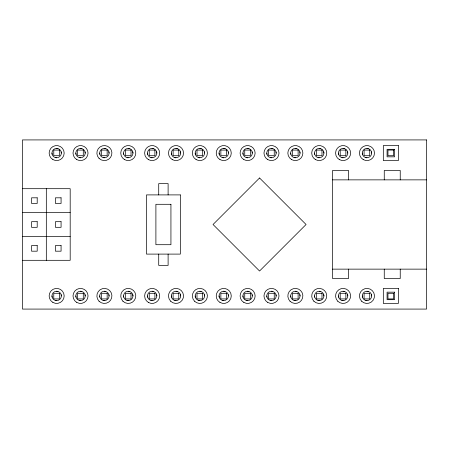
<?xml version="1.0" encoding="UTF-8"?>
<svg xmlns="http://www.w3.org/2000/svg" width="449" height="449" viewBox="0 0 449 449"><rect width="100%" height="100%" fill="white"/><g stroke="black" fill="none" stroke-linecap="round" stroke-linejoin="round"><path stroke-width="0.67" d="M332.574 179.864L426.55 179.864M22.45 188.692L70.19 188.692L70.19 260.308L22.45 260.308M22.45 212.562L70.19 212.562M22.45 236.438L70.19 236.438M332.574 269.136L426.55 269.136M366.968 148.378L368.186 148.54M343.098 148.378L344.316 148.54M319.228 148.378L320.446 148.54M295.358 148.378L296.576 148.54M365.755 157.616L366.968 157.779M341.88 157.616L343.098 157.779M271.488 148.378L272.706 148.54M247.618 148.378L248.836 148.54M318.01 157.616L319.228 157.779M223.748 148.378L224.966 148.54M294.14 157.616L295.358 157.779M270.27 157.616L271.488 157.779M199.878 148.378L201.096 148.54M176.008 148.378L177.226 148.54M246.4 157.616L247.618 157.779M152.138 148.378L153.356 148.54M222.53 157.616L223.748 157.779M198.66 157.616L199.878 157.779M128.268 148.378L129.486 148.54M104.398 148.378L105.616 148.54M174.79 157.616L176.008 157.779M80.528 148.378L81.746 148.54M150.92 157.616L152.138 157.779M127.05 157.616L128.268 157.779M56.658 148.378L57.876 148.54M103.18 157.616L104.398 157.779M79.31 157.616L80.528 157.779M55.44 157.616L56.658 157.779M366.968 291.221L368.186 291.384M343.098 291.221L344.316 291.384M319.228 291.221L320.446 291.384M295.358 291.221L296.576 291.384M365.755 300.46L366.968 300.622M341.88 300.46L343.098 300.622M271.488 291.221L272.706 291.384M247.618 291.221L248.836 291.384M318.01 300.46L319.228 300.622M223.748 291.221L224.966 291.384M294.14 300.46L295.358 300.622M270.27 300.46L271.488 300.622M199.878 291.221L201.096 291.384M176.008 291.221L177.226 291.384M246.4 300.46L247.618 300.622M152.138 291.221L153.356 291.384M222.53 300.46L223.748 300.622M198.66 300.46L199.878 300.622M128.268 291.221L129.486 291.384M104.398 291.221L105.616 291.384M174.79 300.46L176.008 300.622M80.528 291.221L81.746 291.384M150.92 300.46L152.138 300.622M127.05 300.46L128.268 300.622M56.658 291.221L57.876 291.384M103.18 300.46L104.398 300.622M79.31 300.46L80.528 300.622M55.44 300.46L56.658 300.622M371.508 151.863L371.665 153.075A4.698 4.698 0 0 1 364.622 157.144A4.698 4.698 0 0 1 364.622 149.006A4.698 4.698 0 0 1 371.665 153.075M362.27 153.075L362.433 154.293M371.508 294.707L371.665 295.925A4.698 4.698 0 0 1 364.622 299.994A4.698 4.698 0 0 1 364.622 291.856A4.698 4.698 0 0 1 371.665 295.925M347.638 151.863L347.795 153.075A4.698 4.698 0 0 1 340.752 157.144A4.698 4.698 0 0 1 340.752 149.006A4.698 4.698 0 0 1 347.795 153.075M362.27 295.925L362.433 297.137M338.4 153.075L338.557 154.293M347.638 294.707L347.795 295.925A4.698 4.698 0 0 1 340.752 299.994A4.698 4.698 0 0 1 340.752 291.856A4.698 4.698 0 0 1 347.795 295.925M323.768 151.863L323.925 153.075A4.698 4.698 0 0 1 316.882 157.144A4.698 4.698 0 0 1 316.882 149.006A4.698 4.698 0 0 1 323.925 153.075M338.4 295.925L338.557 297.137M314.53 153.075L314.687 154.293M323.768 294.707L323.925 295.925A4.698 4.698 0 0 1 316.882 299.994A4.698 4.698 0 0 1 316.882 291.856A4.698 4.698 0 0 1 323.925 295.925M299.898 151.863L300.055 153.075A4.698 4.698 0 0 1 293.012 157.144A4.698 4.698 0 0 1 293.012 149.006A4.698 4.698 0 0 1 300.055 153.075M314.53 295.925L314.687 297.137M290.66 153.075L290.817 154.293M299.898 294.707L300.055 295.925A4.698 4.698 0 0 1 293.012 299.994A4.698 4.698 0 0 1 293.012 291.856A4.698 4.698 0 0 1 300.055 295.925M276.028 151.863L276.186 153.075A4.698 4.698 0 0 1 269.136 157.144A4.698 4.698 0 0 1 269.136 149.006A4.698 4.698 0 0 1 276.186 153.075M290.66 295.925L290.817 297.137M266.79 153.075L266.947 154.293M276.028 294.707L276.186 295.925A4.698 4.698 0 0 1 269.136 299.994A4.698 4.698 0 0 1 269.136 291.856A4.698 4.698 0 0 1 276.186 295.925M252.158 151.863L252.316 153.075A4.698 4.698 0 0 1 245.266 157.144A4.698 4.698 0 0 1 245.266 149.006A4.698 4.698 0 0 1 252.316 153.075M266.79 295.925L266.947 297.137M242.92 153.075L243.077 154.293M252.158 294.707L252.316 295.925A4.698 4.698 0 0 1 245.266 299.994A4.698 4.698 0 0 1 245.266 291.856A4.698 4.698 0 0 1 252.316 295.925M228.288 151.863L228.446 153.075A4.698 4.698 0 0 1 221.396 157.144A4.698 4.698 0 0 1 221.396 149.006A4.698 4.698 0 0 1 228.446 153.075M242.92 295.925L243.077 297.137M219.05 153.075L219.207 154.293M228.288 294.707L228.446 295.925A4.698 4.698 0 0 1 221.396 299.994A4.698 4.698 0 0 1 221.396 291.856A4.698 4.698 0 0 1 228.446 295.925M204.418 151.863L204.576 153.075A4.698 4.698 0 0 1 197.526 157.144A4.698 4.698 0 0 1 197.526 149.006A4.698 4.698 0 0 1 204.576 153.075M219.05 295.925L219.207 297.137M195.18 153.075L195.337 154.293M204.418 294.707L204.576 295.925A4.698 4.698 0 0 1 197.526 299.994A4.698 4.698 0 0 1 197.526 291.856A4.698 4.698 0 0 1 204.576 295.925M180.549 151.863L180.706 153.075A4.698 4.698 0 0 1 173.656 157.144A4.698 4.698 0 0 1 173.656 149.006A4.698 4.698 0 0 1 180.706 153.075M195.18 295.925L195.337 297.137M171.31 153.075L171.467 154.293M180.549 294.707L180.706 295.925A4.698 4.698 0 0 1 173.656 299.994A4.698 4.698 0 0 1 173.656 291.856A4.698 4.698 0 0 1 180.706 295.925M156.679 151.863L156.836 153.075A4.698 4.698 0 0 1 149.786 157.144A4.698 4.698 0 0 1 149.786 149.006A4.698 4.698 0 0 1 156.836 153.075M171.31 295.925L171.467 297.137M147.44 153.075L147.598 154.293M156.679 294.707L156.836 295.925A4.698 4.698 0 0 1 149.786 299.994A4.698 4.698 0 0 1 149.786 291.856A4.698 4.698 0 0 1 156.836 295.925M132.809 151.863L132.966 153.075A4.698 4.698 0 0 1 125.916 157.144A4.698 4.698 0 0 1 125.916 149.006A4.698 4.698 0 0 1 132.966 153.075M147.44 295.925L147.598 297.137M123.57 153.075L123.728 154.293M132.809 294.707L132.966 295.925A4.698 4.698 0 0 1 125.916 299.994A4.698 4.698 0 0 1 125.916 291.856A4.698 4.698 0 0 1 132.966 295.925M108.939 151.863L109.096 153.075A4.698 4.698 0 0 1 102.046 157.144A4.698 4.698 0 0 1 102.046 149.006A4.698 4.698 0 0 1 109.096 153.075M123.57 295.925L123.728 297.137M99.7 153.075L99.858 154.293M108.939 294.707L109.096 295.925A4.698 4.698 0 0 1 102.046 299.994A4.698 4.698 0 0 1 102.046 291.856A4.698 4.698 0 0 1 109.096 295.925M85.069 151.863L85.226 153.075A4.698 4.698 0 0 1 78.177 157.144A4.698 4.698 0 0 1 78.177 149.006A4.698 4.698 0 0 1 85.226 153.075M99.7 295.925L99.858 297.137M75.83 153.075L75.988 154.293M85.069 294.707L85.226 295.925A4.698 4.698 0 0 1 78.177 299.994A4.698 4.698 0 0 1 78.177 291.856A4.698 4.698 0 0 1 85.226 295.925M61.199 151.863L61.356 153.075A4.698 4.698 0 0 1 54.307 157.144A4.698 4.698 0 0 1 54.307 149.006A4.698 4.698 0 0 1 61.356 153.075M75.83 295.925L75.988 297.137M51.961 153.075L52.118 154.293M61.199 294.707L61.356 295.925A4.698 4.698 0 0 1 54.307 299.994A4.698 4.698 0 0 1 54.307 291.856A4.698 4.698 0 0 1 61.356 295.925M51.961 295.925L52.118 297.137M400.239 179.864L400.239 170.463L384.26 170.463L384.26 179.864M400.239 269.136L400.239 278.537L384.26 278.537L384.26 269.136M348.547 179.864L348.547 170.463L332.574 170.463L332.574 278.537L348.547 278.537L348.547 269.136M168.111 194.9L168.111 183.619L158.716 183.619L158.716 194.9M168.111 254.1L168.111 265.381L158.716 265.381L158.716 254.1M46.32 188.692L46.32 260.308M259.556 177.984L213.039 224.5L259.556 271.016L306.072 224.5L259.556 177.984M426.55 139.92L22.45 139.92L22.45 309.08L426.55 309.08L426.55 139.92M398.358 145.56L383.323 145.56L383.323 160.596L398.358 160.596L398.358 145.56M394.598 149.321L387.077 149.321L387.077 156.836L394.598 156.836L394.598 149.321M59.414 150.073L53.773 150.073L53.773 155.708L59.414 155.708L59.414 150.073M83.284 150.073L77.643 150.073L77.643 155.708L83.284 155.708L83.284 150.073M107.154 150.073L101.513 150.073L101.513 155.708L107.154 155.708L107.154 150.073M131.024 150.073L125.383 150.073L125.383 155.708L131.024 155.708L131.024 150.073M154.894 150.073L149.253 150.073L149.253 155.708L154.894 155.708L154.894 150.073M178.764 150.073L173.129 150.073L173.129 155.708L178.764 155.708L178.764 150.073M202.634 150.073L196.999 150.073L196.999 155.708L202.634 155.708L202.634 150.073M226.504 150.073L220.869 150.073L220.869 155.708L226.504 155.708L226.504 150.073M250.374 150.073L244.739 150.073L244.739 155.708L250.374 155.708L250.374 150.073M274.244 150.073L268.609 150.073L268.609 155.708L274.244 155.708L274.244 150.073M298.114 150.073L292.479 150.073L292.479 155.708L298.114 155.708L298.114 150.073M321.984 150.073L316.349 150.073L316.349 155.708L321.984 155.708L321.984 150.073M345.853 150.073L340.219 150.073L340.219 155.708L345.853 155.708L345.853 150.073M369.723 150.073L364.088 150.073L364.088 155.708L369.723 155.708L369.723 150.073M393.593 150.073L387.958 150.073L387.958 155.708L393.593 155.708L393.593 150.073M180.33 194.9L146.497 194.9L146.497 254.1L180.33 254.1L180.33 194.9M37.205 197.813L31.565 197.813L31.565 203.448L37.205 203.448L37.205 197.813M61.075 197.813L55.435 197.813L55.435 203.448L61.075 203.448L61.075 197.813M170.934 204.295L155.898 204.295L155.898 244.705L170.934 244.705L170.934 204.295M37.205 221.683L31.565 221.683L31.565 227.317L37.205 227.317L37.205 221.683M61.075 221.683L55.435 221.683L55.435 227.317L61.075 227.317L61.075 221.683M37.205 245.552L31.565 245.552L31.565 251.187L37.205 251.187L37.205 245.552M61.075 245.552L55.435 245.552L55.435 251.187L61.075 251.187L61.075 245.552M398.358 288.404L383.323 288.404L383.323 303.44L398.358 303.44L398.358 288.404M394.598 292.164L387.077 292.164L387.077 299.679L394.598 299.679L394.598 292.164M59.414 293.292L53.773 293.292L53.773 298.927L59.414 298.927L59.414 293.292M83.284 293.292L77.643 293.292L77.643 298.927L83.284 298.927L83.284 293.292M107.154 293.292L101.513 293.292L101.513 298.927L107.154 298.927L107.154 293.292M131.024 293.292L125.383 293.292L125.383 298.927L131.024 298.927L131.024 293.292M154.894 293.292L149.253 293.292L149.253 298.927L154.894 298.927L154.894 293.292M178.764 293.292L173.129 293.292L173.129 298.927L178.764 298.927L178.764 293.292M202.634 293.292L196.999 293.292L196.999 298.927L202.634 298.927L202.634 293.292M226.504 293.292L220.869 293.292L220.869 298.927L226.504 298.927L226.504 293.292M250.374 293.292L244.739 293.292L244.739 298.927L250.374 298.927L250.374 293.292M274.244 293.292L268.609 293.292L268.609 298.927L274.244 298.927L274.244 293.292M298.114 293.292L292.479 293.292L292.479 298.927L298.114 298.927L298.114 293.292M321.984 293.292L316.349 293.292L316.349 298.927L321.984 298.927L321.984 293.292M345.853 293.292L340.219 293.292L340.219 298.927L345.853 298.927L345.853 293.292M369.723 293.292L364.088 293.292L364.088 298.927L369.723 298.927L369.723 293.292M393.593 293.292L387.958 293.292L387.958 298.927L393.593 298.927L393.593 293.292M361.653 301.24A7.521 7.521 0 0 0 374.23 297.867A7.521 7.521 0 0 0 365.02 288.662A7.521 7.521 0 0 0 361.653 301.24M148.378 302.435A7.521 7.521 0 0 0 159.659 295.925A7.521 7.521 0 0 0 148.378 289.414A7.521 7.521 0 0 0 148.378 302.435M122.953 301.24A7.521 7.521 0 0 0 135.531 297.867A7.521 7.521 0 0 0 126.321 288.662A7.521 7.521 0 0 0 122.953 301.24M99.083 301.24A7.521 7.521 0 0 0 111.661 297.867A7.521 7.521 0 0 0 102.451 288.662A7.521 7.521 0 0 0 99.083 301.24M52.898 302.435A7.521 7.521 0 0 0 64.173 295.925A7.521 7.521 0 0 0 52.898 289.414A7.521 7.521 0 0 0 52.898 302.435M76.768 302.435A7.521 7.521 0 0 0 88.043 295.925A7.521 7.521 0 0 0 76.768 289.414A7.521 7.521 0 0 0 76.768 302.435M337.783 301.24A7.521 7.521 0 0 0 350.36 297.867A7.521 7.521 0 0 0 341.15 288.662A7.521 7.521 0 0 0 337.783 301.24M313.913 301.24A7.521 7.521 0 0 0 326.49 297.867A7.521 7.521 0 0 0 317.28 288.662A7.521 7.521 0 0 0 313.913 301.24M290.043 301.24A7.521 7.521 0 0 0 302.62 297.867A7.521 7.521 0 0 0 293.41 288.662A7.521 7.521 0 0 0 290.043 301.24M267.727 302.435A7.521 7.521 0 0 0 279.009 295.925A7.521 7.521 0 0 0 267.727 289.414A7.521 7.521 0 0 0 267.727 302.435M243.858 302.435A7.521 7.521 0 0 0 255.139 295.925A7.521 7.521 0 0 0 243.858 289.414A7.521 7.521 0 0 0 243.858 302.435M219.988 302.435A7.521 7.521 0 0 0 231.269 295.925A7.521 7.521 0 0 0 219.988 289.414A7.521 7.521 0 0 0 219.988 302.435M194.563 301.24A7.521 7.521 0 0 0 207.141 297.867A7.521 7.521 0 0 0 197.93 288.662A7.521 7.521 0 0 0 194.563 301.24M170.693 301.24A7.521 7.521 0 0 0 183.271 297.867A7.521 7.521 0 0 0 174.06 288.662A7.521 7.521 0 0 0 170.693 301.24M291.597 159.586A7.521 7.521 0 0 0 302.879 153.075A7.521 7.521 0 0 0 291.597 146.565A7.521 7.521 0 0 0 291.597 159.586M267.727 159.586A7.521 7.521 0 0 0 279.009 153.075A7.521 7.521 0 0 0 267.727 146.565A7.521 7.521 0 0 0 267.727 159.586M243.858 159.586A7.521 7.521 0 0 0 255.139 153.075A7.521 7.521 0 0 0 243.858 146.565A7.521 7.521 0 0 0 243.858 159.586M219.988 159.586A7.521 7.521 0 0 0 231.269 153.075A7.521 7.521 0 0 0 219.988 146.565A7.521 7.521 0 0 0 219.988 159.586M172.248 159.586A7.521 7.521 0 0 0 183.529 153.075A7.521 7.521 0 0 0 172.248 146.565A7.521 7.521 0 0 0 172.248 159.586M196.118 159.586A7.521 7.521 0 0 0 207.399 153.075A7.521 7.521 0 0 0 196.118 146.565A7.521 7.521 0 0 0 196.118 159.586M363.207 159.586A7.521 7.521 0 0 0 374.488 153.075A7.521 7.521 0 0 0 363.207 146.565A7.521 7.521 0 0 0 363.207 159.586M148.378 159.586A7.521 7.521 0 0 0 159.659 153.075A7.521 7.521 0 0 0 148.378 146.565A7.521 7.521 0 0 0 148.378 159.586M124.508 159.586A7.521 7.521 0 0 0 135.783 153.075A7.521 7.521 0 0 0 124.508 146.565A7.521 7.521 0 0 0 124.508 159.586M99.083 158.396A7.521 7.521 0 0 0 111.661 155.023A7.521 7.521 0 0 0 102.451 145.818A7.521 7.521 0 0 0 99.083 158.396M52.898 159.586A7.521 7.521 0 0 0 64.173 153.075A7.521 7.521 0 0 0 52.898 146.565A7.521 7.521 0 0 0 52.898 159.586M76.768 159.586A7.521 7.521 0 0 0 88.043 153.075A7.521 7.521 0 0 0 76.768 146.565A7.521 7.521 0 0 0 76.768 159.586M339.337 159.586A7.521 7.521 0 0 0 350.618 153.075A7.521 7.521 0 0 0 339.337 146.565A7.521 7.521 0 0 0 339.337 159.586M315.467 159.586A7.521 7.521 0 0 0 326.749 153.075A7.521 7.521 0 0 0 315.467 146.565A7.521 7.521 0 0 0 315.467 159.586"/></g></svg>
